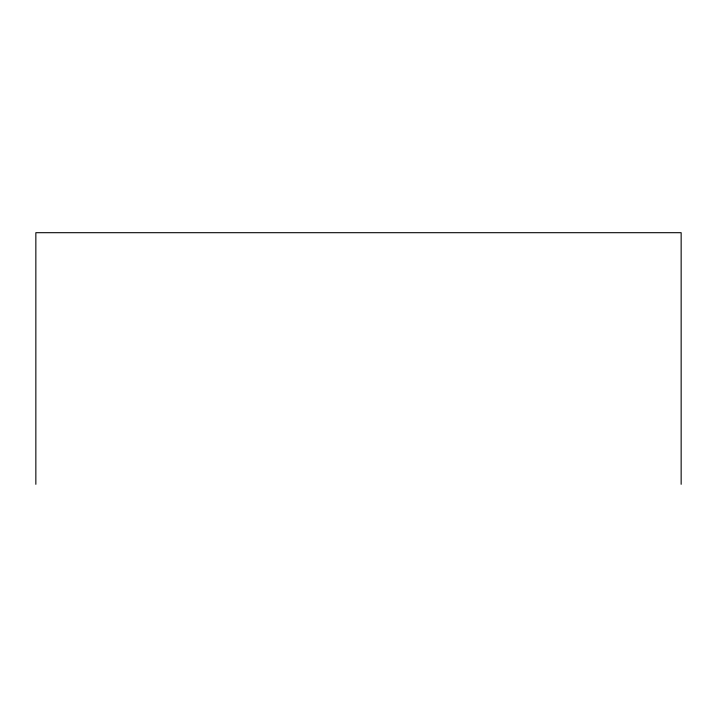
<?xml version="1.0" encoding="UTF-8"?>
<svg xmlns="http://www.w3.org/2000/svg" width="717" height="717" viewBox="0 0 717 717"><rect width="100%" height="100%" fill="white"/><g stroke="black" fill="none" stroke-linecap="round" stroke-linejoin="round"><path stroke-width="1.08" d="M681.15 484.307L681.15 232.693L35.85 232.693L35.85 484.307"/></g></svg>
